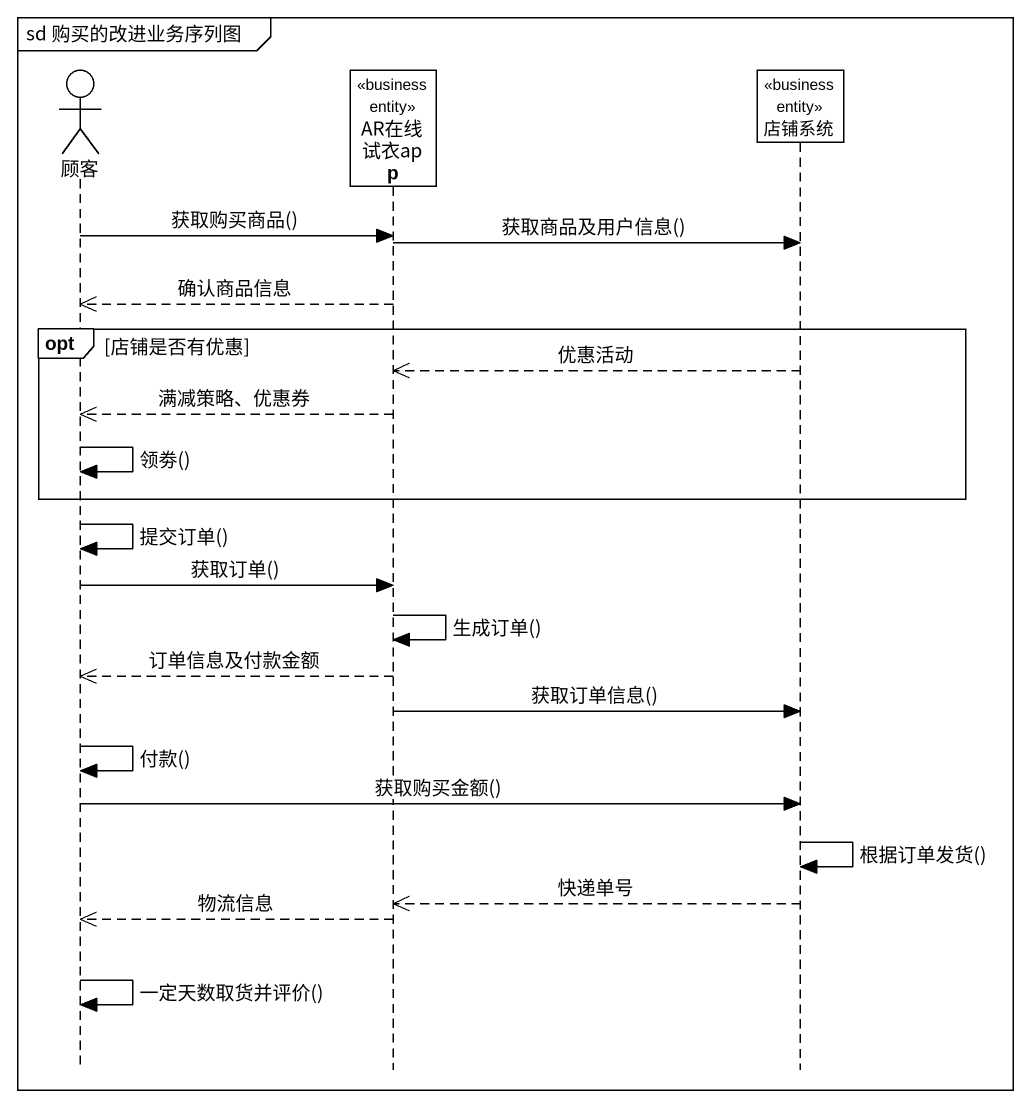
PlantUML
@startuml
mainframe sd 购买的改进业务序列图
hide footbox
actor 顾客
participant AR在线试衣app <<business entity>>
participant 店铺系统 <<business entity>>

顾客 -> AR在线试衣app : 获取购买商品()
AR在线试衣app -> 店铺系统 : 获取商品及用户信息()
AR在线试衣app -->> 顾客 : 确认商品信息
opt 店铺是否有优惠
  店铺系统 -->> AR在线试衣app : 优惠活动
  AR在线试衣app -->> 顾客 : 满减策略、优惠券
  顾客 -> 顾客 : 领劵()
end
顾客 -> 顾客 : 提交订单()
顾客 -> AR在线试衣app : 获取订单()
AR在线试衣app -> AR在线试衣app : 生成订单()
AR在线试衣app -->> 顾客 : 订单信息及付款金额
AR在线试衣app -> 店铺系统 : 获取订单信息()
顾客 -> 顾客 : 付款()
顾客 -> 店铺系统 : 获取购买金额()
店铺系统 -> 店铺系统 : 根据订单发货()
店铺系统 -->> AR在线试衣app : 快递单号
AR在线试衣app -->> 顾客 : 物流信息
顾客 -> 顾客 : 一定天数取货并评价()
@enduml
